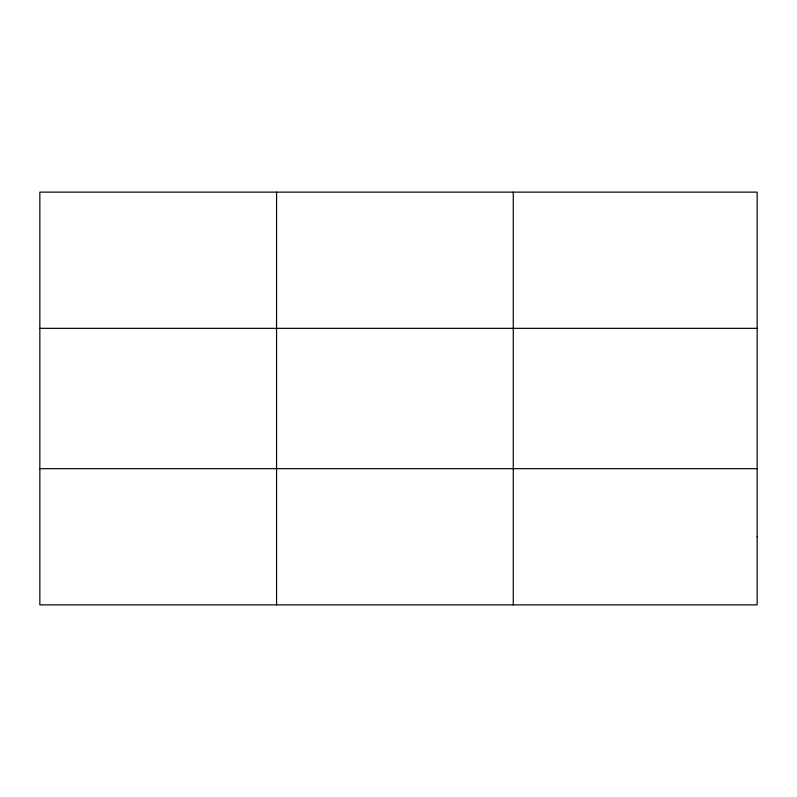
<?xml version="1.0" encoding="UTF-8"?>
<svg xmlns="http://www.w3.org/2000/svg" width="797" height="797" viewBox="0 0 797 797"><rect width="100%" height="100%" fill="white"/><g stroke="black" fill="none" stroke-linecap="round" stroke-linejoin="round"><path stroke-width="1.2" d="M276.559 604.873L276.559 192.127M513.268 604.873L513.268 192.127M39.85 328.334L757.15 328.334M39.85 468.666L757.15 468.666M757.15 536.77L757.15 604.873L39.85 604.873L39.85 192.127L757.15 192.127L757.15 536.77"/></g></svg>
